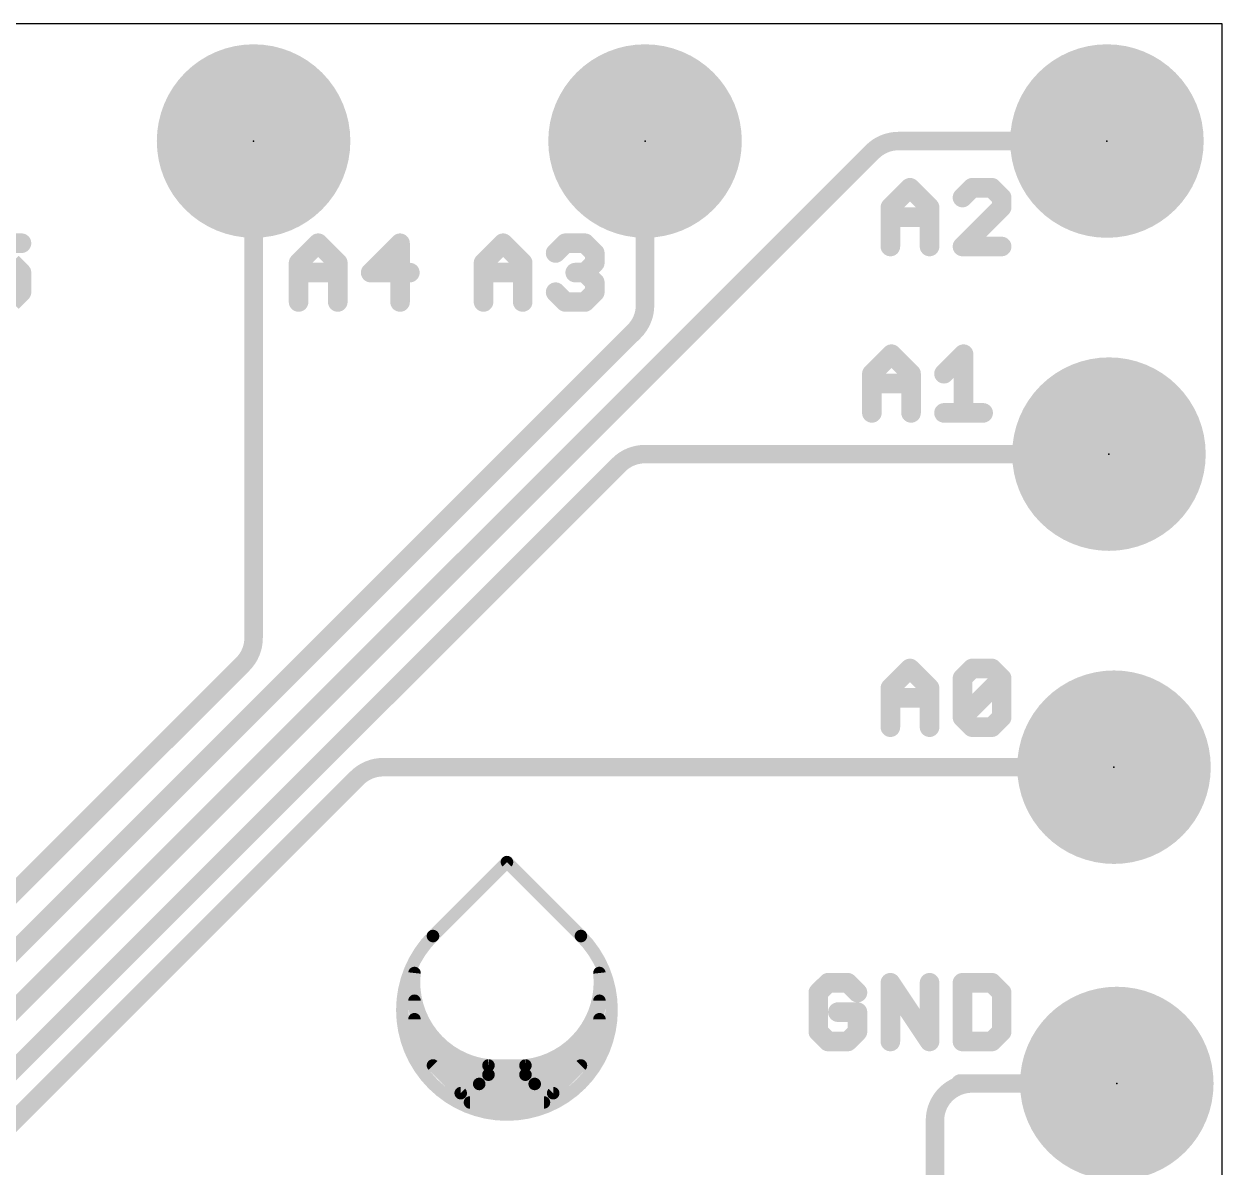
# Model space of a CAD drawing. Extents: x 0 to 100, y 4 to 80.
# Drawn here: x 61.13 to 100, y 42.9 to 80 of the extents above; entities that cross this region are included whole.
import ezdxf

# ---------------------------------------------------------------- set-up
doc = ezdxf.new("R2010")
doc.units = 0
for name, color, linetype in [('1', 14, 'CONTINUOUS'), ('20', 178, 'CONTINUOUS'), ('23', 178, 'CONTINUOUS')]:
    doc.layers.add(name, color=color, linetype=linetype)

# ---------------------------------------------------------------- blocks, each defined once
blk = doc.blocks.new('RECT')
blk.add_solid([(-0.5, -0.5), (0.5, -0.5), (-0.5, 0.5), (0.5, 0.5)])

msp = doc.modelspace()

# ---------------------------------------------------------------- linework, layer by layer
at = {"layer": '1'}
for points, const_width in [([(68.58, 73.3602, 1), (68.58, 79.0398, 1), (68.58, 73.3602)], 0.6), ([(81.28, 73.3602, 1), (81.28, 79.0398, 1), (81.28, 73.3602)], 0.6), ([(96.2653, 73.3602, 1), (96.2653, 79.0398, 1), (96.2653, 73.3602)], 0.6), ([(68.58, 73.4797, 1), (68.58, 78.9203, 1), (68.58, 73.4797)], 0.6), ([(68.58, 73.6544, 1), (68.58, 78.7456, 1), (68.58, 73.6544)], 0.6), ([(68.58, 73.7917, 1), (68.58, 78.6083, 1), (68.58, 73.7917)], 0.6), ([(81.28, 73.4797, 1), (81.28, 78.9203, 1), (81.28, 73.4797)], 0.6), ([(81.28, 73.6544, 1), (81.28, 78.7456, 1), (81.28, 73.6544)], 0.6), ([(81.28, 73.7917, 1), (81.28, 78.6083, 1), (81.28, 73.7917)], 0.6), ([(96.2653, 73.4797, 1), (96.2653, 78.9203, 1), (96.2653, 73.4797)], 0.6), ([(96.2653, 73.6544, 1), (96.2653, 78.7456, 1), (96.2653, 73.6544)], 0.6), ([(96.2653, 73.7917, 1), (96.2653, 78.6083, 1), (96.2653, 73.7917)], 0.6), ([(68.58, 73.9373, 1), (68.58, 78.4627, 1), (68.58, 73.9373)], 0.6), ([(68.58, 74.074, 1), (68.58, 78.326, 1), (68.58, 74.074)], 0.6), ([(81.28, 73.9373, 1), (81.28, 78.4627, 1), (81.28, 73.9373)], 0.6), ([(81.28, 74.074, 1), (81.28, 78.326, 1), (81.28, 74.074)], 0.6), ([(96.2653, 73.9373, 1), (96.2653, 78.4627, 1), (96.2653, 73.9373)], 0.6), ([(96.2653, 74.074, 1), (96.2653, 78.326, 1), (96.2653, 74.074)], 0.6), ([(68.58, 74.3132, 1), (68.58, 78.0868, 1), (68.58, 74.3132)], 0.6), ([(68.58, 74.4795, 1), (68.58, 77.9205, 1), (68.58, 74.4795)], 0.6), ([(81.28, 74.3132, 1), (81.28, 78.0868, 1), (81.28, 74.3132)], 0.6), ([(81.28, 74.4795, 1), (81.28, 77.9205, 1), (81.28, 74.4795)], 0.6), ([(96.2653, 74.3132, 1), (96.2653, 78.0868, 1), (96.2653, 74.3132)], 0.6), ([(96.2653, 74.4795, 1), (96.2653, 77.9205, 1), (96.2653, 74.4795)], 0.6), ([(68.58, 74.7578, 1), (68.58, 77.6422, 1), (68.58, 74.7578)], 0.6), ([(81.28, 74.7578, 1), (81.28, 77.6422, 1), (81.28, 74.7578)], 0.6), ([(96.2653, 74.7578, 1), (96.2653, 77.6422, 1), (96.2653, 74.7578)], 0.6), ([(68.58, 75.0338, 1), (68.58, 77.3662, 1), (68.58, 75.0338)], 0.6), ([(68.58, 75.2, 1), (68.58, 77.2, 1), (68.58, 75.2)], 0.6), ([(81.28, 75.0338, 1), (81.28, 77.3662, 1), (81.28, 75.0338)], 0.6), ([(81.28, 75.2, 1), (81.28, 77.2, 1), (81.28, 75.2)], 0.6), ([(96.2653, 75.0338, 1), (96.2653, 77.3662, 1), (96.2653, 75.0338)], 0.6), ([(96.2653, 75.2, 1), (96.2653, 77.2, 1), (96.2653, 75.2)], 0.6), ([(68.58, 75.4789, 1), (68.58, 76.9211, 1), (68.58, 75.4789)], 0.6), ([(81.28, 75.4789, 1), (81.28, 76.9211, 1), (81.28, 75.4789)], 0.6), ([(96.2653, 75.4789, 1), (96.2653, 76.9211, 1), (96.2653, 75.4789)], 0.6), ([(68.58, 75.7528, 1), (68.58, 76.6472, 1), (68.58, 75.7528)], 0.6), ([(81.28, 75.7528, 1), (81.28, 76.6472, 1), (81.28, 75.7528)], 0.6), ([(96.2653, 75.7528, 1), (96.2653, 76.6472, 1), (96.2653, 75.7528)], 0.6), ([(68.73, 76.2, 1), (68.43, 76.2)], 0.3), ([(81.43, 76.2, 1), (81.13, 76.2)], 0.3), ([(89.5023, 76.2, 0.1989), (88.6538, 75.8485)], 0.6), ([(89.5023, 76.35, 1), (89.5023, 76.05)], 0.3), ([(89.5023, 76.05, 1), (89.5023, 76.35)], 0.3), ([(91.1853, 76.35, 1), (91.1853, 76.05)], 0.3), ([(92.4553, 76.05, 1), (92.4553, 76.35)], 0.3), ([(96.2653, 76.05, 1), (96.2653, 76.35)], 0.3), ([(88.5477, 75.9546, 1), (88.7598, 75.7425)], 0.3), ([(88.7598, 75.7425, 1), (88.5477, 75.9546)], 0.3), ([(89.9877, 74.7964, 1), (89.7632, 74.5719)], 0.3175), ([(89.9877, 74.5719, 1), (89.7632, 74.7964)], 0.3175), ([(91.4664, 74.4786, 1), (91.691, 74.2541)], 0.3175), ([(91.8965, 74.8429, 1), (91.8965, 74.5254)], 0.3175), ([(92.0087, 74.5719, 1), (91.7842, 74.7964)], 0.3175), ([(92.6443, 74.7964, 1), (92.4198, 74.5719)], 0.3175), ([(92.532, 74.5254, 1), (92.532, 74.8429)], 0.3175), ([(93.0085, 74.3664, 1), (92.691, 74.3664)], 0.3175), ([(92.7375, 74.2541, 1), (92.962, 74.4786)], 0.3175), ([(89.3987, 74.0486, 1), (89.0812, 74.0486)], 0.3175), ([(89.1276, 74.1608, 1), (89.3522, 73.9363)], 0.3175), ([(90.6697, 74.0486, 1), (90.3522, 74.0486)], 0.3175), ([(90.3987, 73.9363, 1), (90.6232, 74.1608)], 0.3175), ([(92.962, 73.9363, 1), (92.7375, 74.1608)], 0.3175), ([(89.2399, 73.8896, 1), (89.2399, 73.5721)], 0.3175), ([(90.511, 73.5721, 1), (90.511, 73.8896)], 0.3175), ([(92.691, 74.0486, 1), (93.0085, 74.0486)], 0.3175), ([(61.0498, 72.7254, 1), (61.0498, 73.0429)], 0.3175), ([(70.7877, 72.9964, 1), (70.5632, 72.7719)], 0.3175), ([(70.7877, 72.7719, 1), (70.5632, 72.9964)], 0.3175), ([(73.4908, 72.8841, 1), (73.1733, 72.8841)], 0.3175), ([(73.4443, 72.7719, 1), (73.2198, 72.9964)], 0.3175), ([(76.7877, 72.9964, 1), (76.5632, 72.7719)], 0.3175), ([(76.7877, 72.7719, 1), (76.5632, 72.9964)], 0.3175), ([(78.6965, 73.0429, 1), (78.6965, 72.7254)], 0.3175), ([(78.8087, 72.7719, 1), (78.5842, 72.9964)], 0.3175), ([(79.4443, 72.9964, 1), (79.2198, 72.7719)], 0.3175), ([(79.332, 72.7254, 1), (79.332, 73.0429)], 0.3175), ([(91.5787, 72.9363, 1), (91.5787, 72.6188)], 0.3175), ([(92.8498, 72.6188, 1), (92.8498, 72.9363)], 0.3175), ([(68.73, 72.39, 1), (68.43, 72.39)], 0.3), ([(78.2664, 72.6786, 1), (78.491, 72.4541)], 0.3175), ([(79.8085, 72.5664, 1), (79.491, 72.5664)], 0.3175), ([(79.5375, 72.4541, 1), (79.762, 72.6786)], 0.3175), ([(81.43, 72.39, 1), (81.13, 72.39)], 0.3), ([(89.0812, 72.7775, 1), (89.3987, 72.7775)], 0.3175), ([(90.3522, 72.7775, 1), (90.6697, 72.7775)], 0.3175), ([(91.4664, 72.8898, 1), (91.691, 72.6652)], 0.3175), ([(69.9276, 72.3608, 1), (70.1522, 72.1363)], 0.3175), ([(70.1987, 72.2486, 1), (69.8812, 72.2486)], 0.3175), ([(71.4697, 72.2486, 1), (71.1522, 72.2486)], 0.3175), ([(71.1987, 72.1363, 1), (71.4232, 72.3608)], 0.3175), ([(75.9276, 72.3608, 1), (76.1522, 72.1363)], 0.3175), ([(76.1987, 72.2486, 1), (75.8812, 72.2486)], 0.3175), ([(77.4697, 72.2486, 1), (77.1522, 72.2486)], 0.3175), ([(77.1987, 72.1363, 1), (77.4232, 72.3608)], 0.3175), ([(79.491, 72.2486, 1), (79.8085, 72.2486)], 0.3175), ([(79.762, 72.1363, 1), (79.5375, 72.3608)], 0.3175), ([(61.2085, 71.9308, 1), (60.891, 71.9308)], 0.3175), ([(60.9375, 71.8186, 1), (61.162, 72.0431)], 0.3175), ([(70.0399, 72.0896, 1), (70.0399, 71.7721)], 0.3175), ([(71.311, 71.7721, 1), (71.311, 72.0896)], 0.3175), ([(72.3787, 72.0896, 1), (72.3787, 71.7721)], 0.3175), ([(72.2664, 72.0431, 1), (72.491, 71.8186)], 0.3175), ([(73.6498, 71.7721, 1), (73.6498, 72.0896)], 0.3175), ([(76.0399, 72.0896, 1), (76.0399, 71.7721)], 0.3175), ([(77.311, 71.7721, 1), (77.311, 72.0896)], 0.3175), ([(79.0142, 72.0896, 1), (79.0142, 71.7721)], 0.3175), ([(79.4443, 72.0431, 1), (79.2198, 71.8186)], 0.3175), ([(79.2198, 72.0431, 1), (79.4443, 71.8186)], 0.3175), ([(79.332, 71.7721, 1), (79.332, 72.0896)], 0.3175), ([(79.8085, 71.613, 1), (79.491, 71.613)], 0.3175), ([(61.162, 71.183, 1), (60.9375, 71.4075)], 0.3175), ([(78.491, 71.4075, 1), (78.2664, 71.183)], 0.3175), ([(79.5375, 71.5008, 1), (79.762, 71.7253)], 0.3175), ([(79.762, 71.183, 1), (79.5375, 71.4075)], 0.3175), ([(60.891, 71.2953, 1), (61.2085, 71.2953)], 0.3175), ([(68.43, 71.12, 1), (68.73, 71.12)], 0.3), ([(69.8812, 70.9775, 1), (70.1987, 70.9775)], 0.3175), ([(71.1522, 70.9775, 1), (71.4697, 70.9775)], 0.3175), ([(73.1733, 70.9775, 1), (73.4908, 70.9775)], 0.3175), ([(75.8812, 70.9775, 1), (76.1987, 70.9775)], 0.3175), ([(77.1522, 70.9775, 1), (77.4697, 70.9775)], 0.3175), ([(78.6965, 71.1363, 1), (78.6965, 70.8188)], 0.3175), ([(78.5842, 70.8652, 1), (78.8087, 71.0898)], 0.3175), ([(79.2198, 71.0898, 1), (79.4443, 70.8652)], 0.3175), ([(79.332, 70.8188, 1), (79.332, 71.1363)], 0.3175), ([(79.491, 71.2953, 1), (79.8085, 71.2953)], 0.3175), ([(80.9285, 70.0228, 0.1989), (81.28, 70.8713)], 0.6), ([(81.13, 71.12, 1), (81.43, 71.12)], 0.3), ([(81.43, 70.8713, 1), (81.13, 70.8713)], 0.3), ([(81.13, 70.8713, 1), (81.43, 70.8713)], 0.3), ([(80.8225, 70.1288, 1), (81.0346, 69.9167)], 0.3), ([(81.0346, 69.9167, 1), (80.8225, 70.1288)], 0.3), ([(89.3877, 69.3964, 1), (89.1632, 69.1719)], 0.3175), ([(89.3877, 69.1719, 1), (89.1632, 69.3964)], 0.3175), ([(91.773, 69.2841, 1), (91.4555, 69.2841)], 0.3175), ([(91.7265, 69.1719, 1), (91.502, 69.3964)], 0.3175), ([(88.5276, 68.7608, 1), (88.7522, 68.5363)], 0.3175), ([(88.7987, 68.6486, 1), (88.4812, 68.6486)], 0.3175), ([(90.0697, 68.6486, 1), (89.7522, 68.6486)], 0.3175), ([(89.7987, 68.5363, 1), (90.0232, 68.7608)], 0.3175), ([(90.8664, 68.7608, 1), (91.091, 68.5363)], 0.3175), ([(96.3308, 63.2002, 1), (96.3308, 68.8798, 1), (96.3308, 63.2002)], 0.6), ([(96.3308, 63.3197, 1), (96.3308, 68.7603, 1), (96.3308, 63.3197)], 0.6), ([(96.3308, 63.4944, 1), (96.3308, 68.5856, 1), (96.3308, 63.4944)], 0.6), ([(88.6399, 68.4896, 1), (88.6399, 68.1721)], 0.3175), ([(89.911, 68.1721, 1), (89.911, 68.4896)], 0.3175), ([(96.3308, 63.6317, 1), (96.3308, 68.4483, 1), (96.3308, 63.6317)], 0.6), ([(96.3308, 63.7773, 1), (96.3308, 68.3027, 1), (96.3308, 63.7773)], 0.6), ([(96.3308, 63.914, 1), (96.3308, 68.166, 1), (96.3308, 63.914)], 0.6), ([(96.3308, 64.1532, 1), (96.3308, 67.9268, 1), (96.3308, 64.1532)], 0.6), ([(96.3308, 64.3195, 1), (96.3308, 67.7605, 1), (96.3308, 64.3195)], 0.6), ([(90.9787, 67.5362, 1), (90.9787, 67.2188)], 0.3175), ([(92.2498, 67.2188, 1), (92.2498, 67.5362)], 0.3175), ([(96.3308, 64.5978, 1), (96.3308, 67.4822, 1), (96.3308, 64.5978)], 0.6), ([(88.4812, 67.3775, 1), (88.7987, 67.3775)], 0.3175), ([(89.7522, 67.3775, 1), (90.0697, 67.3775)], 0.3175), ([(91.4555, 67.3775, 1), (91.773, 67.3775)], 0.3175), ([(96.3308, 64.8738, 1), (96.3308, 67.2062, 1), (96.3308, 64.8738)], 0.6), ([(96.3308, 65.04, 1), (96.3308, 67.04, 1), (96.3308, 65.04)], 0.6), ([(96.3308, 65.3189, 1), (96.3308, 66.7611, 1), (96.3308, 65.3189)], 0.6), ([(96.3308, 65.5928, 1), (96.3308, 66.4872, 1), (96.3308, 65.5928)], 0.6), ([(81.2746, 66.04, 0.1989), (80.426, 65.6885)], 0.6), ([(81.2746, 66.19, 1), (81.2746, 65.89)], 0.3), ([(81.2746, 65.89, 1), (81.2746, 66.19)], 0.3), ([(91.2508, 66.19, 1), (91.2508, 65.89)], 0.3), ([(92.5208, 65.89, 1), (92.5208, 66.19)], 0.3), ([(96.3308, 65.89, 1), (96.3308, 66.19)], 0.3), ([(80.32, 65.7946, 1), (80.5321, 65.5825)], 0.3), ([(80.5321, 65.5825, 1), (80.32, 65.7946)], 0.3), ([(68.2285, 59.2223, 0.1989), (68.58, 60.0708)], 0.6), ([(68.73, 60.0708, 1), (68.43, 60.0708)], 0.3), ([(68.43, 60.0708, 1), (68.73, 60.0708)], 0.3), ([(68.1225, 59.3283, 1), (68.3346, 59.1162)], 0.3), ([(68.3346, 59.1162, 1), (68.1225, 59.3283)], 0.3), ([(89.9877, 59.1964, 1), (89.7632, 58.9719)], 0.3175), ([(89.9877, 58.9719, 1), (89.7632, 59.1964)], 0.3175), ([(91.7374, 58.7664, 1), (91.42, 58.7664)], 0.3175), ([(91.8965, 59.2429, 1), (91.8965, 58.9254)], 0.3175), ([(92.0087, 58.9719, 1), (91.7842, 59.1964)], 0.3175), ([(92.6443, 59.1964, 1), (92.4198, 58.9719)], 0.3175), ([(92.532, 58.9254, 1), (92.532, 59.2429)], 0.3175), ([(93.0085, 58.7664, 1), (92.691, 58.7664)], 0.3175), ([(92.962, 58.6541, 1), (92.7375, 58.8786)], 0.3175), ([(89.3987, 58.4486, 1), (89.0812, 58.4486)], 0.3175), ([(89.1276, 58.5608, 1), (89.3522, 58.3363)], 0.3175), ([(90.6697, 58.4486, 1), (90.3522, 58.4486)], 0.3175), ([(90.3987, 58.3363, 1), (90.6232, 58.5608)], 0.3175), ([(91.4664, 58.8786, 1), (91.691, 58.6541)], 0.3175), ([(92.7375, 58.6541, 1), (92.962, 58.8786)], 0.3175), ([(96.4945, 53.0402, 1), (96.4945, 58.7198, 1), (96.4945, 53.0402)], 0.6), ([(96.4945, 53.1597, 1), (96.4945, 58.6003, 1), (96.4945, 53.1597)], 0.6), ([(96.4945, 53.3344, 1), (96.4945, 58.4256, 1), (96.4945, 53.3344)], 0.6), ([(89.2399, 58.2896, 1), (89.2399, 57.9721)], 0.3175), ([(90.511, 57.9721, 1), (90.511, 58.2896)], 0.3175), ([(96.4945, 53.4717, 1), (96.4945, 58.2883, 1), (96.4945, 53.4717)], 0.6), ([(96.4945, 53.6173, 1), (96.4945, 58.1427, 1), (96.4945, 53.6173)], 0.6), ([(96.4945, 53.754, 1), (96.4945, 58.006, 1), (96.4945, 53.754)], 0.6), ([(96.4945, 53.9932, 1), (96.4945, 57.7668, 1), (96.4945, 53.9932)], 0.6), ([(91.691, 57.6075, 1), (91.4664, 57.383)], 0.3175), ([(91.4664, 57.6075, 1), (91.691, 57.383)], 0.3175), ([(91.42, 57.4953, 1), (91.7374, 57.4953)], 0.3175), ([(92.691, 57.4953, 1), (93.0085, 57.4953)], 0.3175), ([(92.962, 57.383, 1), (92.7375, 57.6075)], 0.3175), ([(96.4945, 54.1595, 1), (96.4945, 57.6005, 1), (96.4945, 54.1595)], 0.6), ([(96.4945, 54.4378, 1), (96.4945, 57.3222, 1), (96.4945, 54.4378)], 0.6), ([(89.0812, 57.1775, 1), (89.3987, 57.1775)], 0.3175), ([(90.3522, 57.1775, 1), (90.6697, 57.1775)], 0.3175), ([(91.8965, 57.3362, 1), (91.8965, 57.0188)], 0.3175), ([(91.7842, 57.0652, 1), (92.0087, 57.2898)], 0.3175), ([(92.4198, 57.2898, 1), (92.6443, 57.0652)], 0.3175), ([(92.532, 57.0188, 1), (92.532, 57.3362)], 0.3175), ([(96.4945, 54.7138, 1), (96.4945, 57.0462, 1), (96.4945, 54.7138)], 0.6), ([(96.4945, 54.88, 1), (96.4945, 56.88, 1), (96.4945, 54.88)], 0.6), ([(96.4945, 55.1589, 1), (96.4945, 56.6011, 1), (96.4945, 55.1589)], 0.6), ([(96.4945, 55.4328, 1), (96.4945, 56.3272, 1), (96.4945, 55.4328)], 0.6), ([(72.7848, 55.88, 0.1989), (71.9363, 55.5285)], 0.6), ([(72.7848, 56.03, 1), (72.7848, 55.73)], 0.3), ([(72.7848, 55.73, 1), (72.7848, 56.03)], 0.3), ([(91.4145, 56.03, 1), (91.4145, 55.73)], 0.3), ([(92.6845, 55.73, 1), (92.6845, 56.03)], 0.3), ([(96.4945, 55.73, 1), (96.4945, 56.03)], 0.3), ([(71.8302, 55.6346, 1), (72.0423, 55.4225)], 0.3), ([(72.0423, 55.4225, 1), (71.8302, 55.6346)], 0.3), ([(76.8718, 52.8718, 1), (76.7282, 52.7282)], 0.2032), ([(76.8718, 52.7282, 1), (76.7282, 52.8718)], 0.2032), ([(74.4, 50.4, 2.4142), (79.2, 50.4)], 0.4064), ([(74.3282, 50.4718, 1), (74.4718, 50.3282)], 0.2032), ([(74.4718, 50.3282, 1), (74.3282, 50.4718)], 0.2032), ([(79.2718, 50.4718, 1), (79.1282, 50.3282)], 0.2032), ([(79.1282, 50.3282, 1), (79.2718, 50.4718)], 0.2032), ([(73.8, 49.2, 0.4142), (76.2, 46.2)], 0.4064), ([(73.901, 49.1888, 1), (73.699, 49.2112)], 0.2032), ([(77.4, 46.2, 0.4142), (79.8, 49.2)], 0.4064), ([(79.901, 49.2112, 1), (79.699, 49.1888)], 0.2032), ([(87.2189, 49.0429, 1), (87.2189, 48.7254)], 0.3175), ([(87.3311, 48.7719, 1), (87.1066, 48.9964)], 0.3175), ([(87.9667, 48.9964, 1), (87.7422, 48.7719)], 0.3175), ([(87.8544, 48.7254, 1), (87.8544, 49.0429)], 0.3175), ([(89.372, 48.9722, 1), (89.1078, 48.7961)], 0.3175), ([(89.3987, 48.8841, 1), (89.0812, 48.8841)], 0.3175), ([(90.6697, 48.8841, 1), (90.3522, 48.8841)], 0.3175), ([(91.5787, 49.0429, 1), (91.5787, 48.7254)], 0.3175), ([(91.7374, 48.8841, 1), (91.4199, 48.8841)], 0.3175), ([(92.6443, 48.9964, 1), (92.4198, 48.7719)], 0.3175), ([(92.532, 48.7254, 1), (92.532, 49.0429)], 0.3175), ([(86.7888, 48.6786, 1), (87.0134, 48.4541)], 0.3175), ([(87.0599, 48.5664, 1), (86.7424, 48.5664)], 0.3175), ([(88.0599, 48.4541, 1), (88.2844, 48.6786)], 0.3175), ([(93.0085, 48.5664, 1), (92.691, 48.5664)], 0.3175), ([(92.7375, 48.4541, 1), (92.962, 48.6786)], 0.3175), ([(96.5855, 42.7747, 1), (96.5855, 48.4543, 1), (96.5855, 42.7747)], 0.6), ([(96.5855, 42.8942, 1), (96.5855, 48.3348, 1), (96.5855, 42.8942)], 0.6), ([(73.8, 48.3, 0.4142), (76.2, 45.9)], 0.4064), ([(73.9016, 48.3, 1), (73.6984, 48.3)], 0.2032), ([(77.4, 45.9, 0.4142), (79.8, 48.3)], 0.4064), ([(79.9016, 48.3, 1), (79.6984, 48.3)], 0.2032), ([(87.5366, 48.0896, 1), (87.5366, 47.7721)], 0.3175), ([(88.3309, 47.9308, 1), (88.0134, 47.9308)], 0.3175), ([(88.1722, 47.7721, 1), (88.1722, 48.0896)], 0.3175), ([(96.5855, 43.0689, 1), (96.5855, 48.1601, 1), (96.5855, 43.0689)], 0.6), ([(96.5855, 43.2062, 1), (96.5855, 48.0228, 1), (96.5855, 43.2062)], 0.6), ([(73.8, 47.7, 0.4142), (75.9, 45.6)], 0.4064), ([(73.9016, 47.7, 1), (73.6984, 47.7)], 0.2032), ([(77.7, 45.6, 0.4142), (79.8, 47.7)], 0.4064), ([(79.9016, 47.7, 1), (79.6984, 47.7)], 0.2032), ([(96.5855, 43.3518, 1), (96.5855, 47.8772, 1), (96.5855, 43.3518)], 0.6), ([(96.5855, 43.4885, 1), (96.5855, 47.7405, 1), (96.5855, 43.4885)], 0.6), ([(87.0134, 47.4075, 1), (86.7888, 47.183)], 0.3175), ([(86.7424, 47.2953, 1), (87.0599, 47.2953)], 0.3175), ([(88.0134, 47.2953, 1), (88.3309, 47.2953)], 0.3175), ([(88.2844, 47.183, 1), (88.0599, 47.4075)], 0.3175), ([(92.691, 47.2953, 1), (93.0085, 47.2953)], 0.3175), ([(92.962, 47.183, 1), (92.7375, 47.4075)], 0.3175), ([(96.5855, 43.7277, 1), (96.5855, 47.5013, 1), (96.5855, 43.7277)], 0.6), ([(96.5855, 43.894, 1), (96.5855, 47.335, 1), (96.5855, 43.894)], 0.6), ([(87.2189, 47.1362, 1), (87.2189, 46.8188)], 0.3175), ([(87.1066, 46.8652, 1), (87.3311, 47.0898)], 0.3175), ([(87.7422, 47.0898, 1), (87.9667, 46.8652)], 0.3175), ([(87.8544, 46.8188, 1), (87.8544, 47.1362)], 0.3175), ([(89.0812, 46.9775, 1), (89.3987, 46.9775)], 0.3175), ([(90.3522, 46.9775, 1), (90.6697, 46.9775)], 0.3175), ([(90.3789, 46.8894, 1), (90.6431, 47.0656)], 0.3175), ([(91.4199, 46.9775, 1), (91.7374, 46.9775)], 0.3175), ([(91.5787, 47.1362, 1), (91.5787, 46.8188)], 0.3175), ([(92.4198, 47.0898, 1), (92.6443, 46.8652)], 0.3175), ([(92.532, 46.8188, 1), (92.532, 47.1362)], 0.3175), ([(96.5855, 44.1723, 1), (96.5855, 47.0567, 1), (96.5855, 44.1723)], 0.6), ([(96.5855, 44.4483, 1), (96.5855, 46.7807, 1), (96.5855, 44.4483)], 0.6), ([(96.5855, 44.6145, 1), (96.5855, 46.6145, 1), (96.5855, 44.6145)], 0.6), ([(74.4718, 46.2718, 1), (74.3282, 46.1282)], 0.2032), ([(76.2, 46.3016, 1), (76.2, 46.0984)], 0.2032), ([(76.1888, 46.099, 1), (76.2112, 46.301)], 0.2032), ([(77.3888, 46.301, 1), (77.4112, 46.099)], 0.2032), ([(77.4, 46.0984, 1), (77.4, 46.3016)], 0.2032), ([(79.2718, 46.1282, 1), (79.1282, 46.2718)], 0.2032), ([(96.5855, 44.8934, 1), (96.5855, 46.3356, 1), (96.5855, 44.8934)], 0.6), ([(96.5855, 45.1673, 1), (96.5855, 46.0617, 1), (96.5855, 45.1673)], 0.6), ([(76.2, 46.0016, 1), (76.2, 45.7984)], 0.2032), ([(76.2, 45.7984, 1), (76.2, 46.0016)], 0.2032), ([(77.4, 46.0016, 1), (77.4, 45.7984)], 0.2032), ([(77.4, 45.7984, 1), (77.4, 46.0016)], 0.2032), ([(91.8868, 45.6145, 0.4142), (90.6868, 44.4145)], 0.6), ([(91.5055, 45.7645, 1), (91.5055, 45.4645)], 0.3), ([(91.8868, 45.7645, 1), (91.8868, 45.4645)], 0.3), ([(91.8868, 45.4645, 1), (91.8868, 45.7645)], 0.3), ([(92.7755, 45.4645, 1), (92.7755, 45.7645)], 0.3), ([(96.5855, 45.4645, 1), (96.5855, 45.7645)], 0.3), ([(75.3, 45.4016, 1), (75.3, 45.1984)], 0.2032), ([(75.9, 45.7016, 1), (75.9, 45.4984)], 0.2032), ([(75.9, 45.4984, 1), (75.9, 45.7016)], 0.2032), ([(77.7, 45.7016, 1), (77.7, 45.4984)], 0.2032), ([(77.7, 45.4984, 1), (77.7, 45.7016)], 0.2032), ([(78.3, 45.1984, 1), (78.3, 45.4016)], 0.2032), ([(75.2282, 45.2282, 1), (75.3718, 45.3718)], 0.2032), ([(75.6, 45.1016, 1), (75.6, 44.8984)], 0.2032), ([(78, 44.8984, 1), (78, 45.1016)], 0.2032), ([(78.2282, 45.3718, 1), (78.3718, 45.2282)], 0.2032), ([(90.8368, 44.4145, 1), (90.5367, 44.4145)], 0.3), ([(90.5367, 44.4145, 1), (90.8368, 44.4145)], 0.3)]:
    msp.add_lwpolyline(points, format="xyb", dxfattribs=dict(at, const_width=const_width))
for points, const_width in [([(68.58, 76.2), (68.58, 71.12)], 0.6), ([(81.28, 76.2), (81.28, 71.12)], 0.6), ([(89.5023, 76.2), (92.4553, 76.2)], 0.6), ([(96.2653, 76.2), (91.1853, 76.2)], 0.6), ([(59.3342, 46.529), (88.6538, 75.8485)], 0.6), ([(89.2399, 74.0486), (89.8754, 74.6841)], 0.635), ([(89.8754, 74.6841), (90.511, 74.0486)], 0.635), ([(91.8965, 74.6841), (91.5787, 74.3664)], 0.635), ([(92.532, 74.6841), (91.8965, 74.6841)], 0.635), ([(92.8498, 74.3664), (92.532, 74.6841)], 0.635), ([(92.8498, 74.0486), (92.8498, 74.3664)], 0.635), ([(89.2399, 72.7775), (89.2399, 74.0486)], 0.635), ([(90.511, 74.0486), (90.511, 72.7775)], 0.635), ([(91.5787, 72.7775), (92.8498, 74.0486)], 0.635), ([(89.2399, 73.7308), (90.511, 73.7308)], 0.635), ([(61.0498, 72.8841), (59.7787, 72.8841)], 0.635), ([(70.0399, 72.2486), (70.6754, 72.8841)], 0.635), ([(70.6754, 72.8841), (71.311, 72.2486)], 0.635), ([(73.332, 72.8841), (72.3787, 71.9308)], 0.635), ([(73.332, 70.9775), (73.332, 72.8841)], 0.635), ([(76.0399, 72.2486), (76.6754, 72.8841)], 0.635), ([(76.6754, 72.8841), (77.311, 72.2486)], 0.635), ([(78.3787, 72.5664), (78.6965, 72.8841)], 0.635), ([(78.6965, 72.8841), (79.332, 72.8841)], 0.635), ([(79.332, 72.8841), (79.6498, 72.5664)], 0.635), ([(92.8498, 72.7775), (91.5787, 72.7775)], 0.635), ([(68.58, 60.0708), (68.58, 72.39)], 0.6), ([(79.6498, 72.5664), (79.6498, 72.2486)], 0.635), ([(81.28, 70.8713), (81.28, 72.39)], 0.6), ([(60.732, 72.2486), (61.0498, 71.9308)], 0.635), ([(70.0399, 70.9775), (70.0399, 72.2486)], 0.635), ([(71.311, 72.2486), (71.311, 70.9775)], 0.635), ([(76.0399, 70.9775), (76.0399, 72.2486)], 0.635), ([(77.311, 72.2486), (77.311, 70.9775)], 0.635), ([(79.6498, 72.2486), (79.332, 71.9308)], 0.635), ([(61.0498, 71.9308), (61.0498, 71.2953)], 0.635), ([(70.0399, 71.9308), (71.311, 71.9308)], 0.635), ([(72.3787, 71.9308), (73.6498, 71.9308)], 0.635), ([(76.0399, 71.9308), (77.311, 71.9308)], 0.635), ([(79.332, 71.9308), (79.0142, 71.9308)], 0.635), ([(79.332, 71.9308), (79.6498, 71.613)], 0.635), ([(79.6498, 71.613), (79.6498, 71.2953)], 0.635), ([(61.0498, 71.2953), (60.732, 70.9775)], 0.635), ([(78.6965, 70.9775), (78.3787, 71.2953)], 0.635), ([(79.6498, 71.2953), (79.332, 70.9775)], 0.635), ([(79.332, 70.9775), (78.6965, 70.9775)], 0.635), ([(58.5155, 47.6097), (80.9285, 70.0228)], 0.6), ([(88.6399, 68.6486), (89.2754, 69.2841)], 0.635), ([(89.2754, 69.2841), (89.911, 68.6486)], 0.635), ([(90.9787, 68.6486), (91.6142, 69.2841)], 0.635), ([(91.6142, 69.2841), (91.6142, 67.3775)], 0.635), ([(88.6399, 67.3775), (88.6399, 68.6486)], 0.635), ([(89.911, 68.6486), (89.911, 67.3775)], 0.635), ([(88.6399, 68.3308), (89.911, 68.3308)], 0.635), ([(90.9787, 67.3775), (92.2498, 67.3775)], 0.635), ([(81.2746, 66.04), (92.5208, 66.04)], 0.6), ([(96.3308, 66.04), (91.2508, 66.04)], 0.6), ([(57.259, 42.5215), (80.426, 65.6885)], 0.6), ([(57.8932, 48.887), (68.2285, 59.2223)], 0.6), ([(89.2399, 58.4486), (89.8754, 59.0841)], 0.635), ([(89.8754, 59.0841), (90.511, 58.4486)], 0.635), ([(91.5787, 58.7664), (91.8965, 59.0841)], 0.635), ([(91.5787, 57.4953), (91.5787, 58.7664)], 0.635), ([(91.5787, 57.4953), (92.8498, 58.7664)], 0.635), ([(91.8965, 59.0841), (92.532, 59.0841)], 0.635), ([(92.532, 59.0841), (92.8498, 58.7664)], 0.635), ([(92.8498, 58.7664), (92.8498, 57.4953)], 0.635), ([(89.2399, 57.1775), (89.2399, 58.4486)], 0.635), ([(90.511, 58.4486), (90.511, 57.1775)], 0.635), ([(89.2399, 58.1308), (90.511, 58.1308)], 0.635), ([(91.8965, 57.1775), (91.5787, 57.4953)], 0.635), ([(92.8498, 57.4953), (92.532, 57.1775)], 0.635), ([(92.532, 57.1775), (91.8965, 57.1775)], 0.635), ([(72.7848, 55.88), (92.6845, 55.88)], 0.6), ([(96.4945, 55.88), (91.4145, 55.88)], 0.6), ([(58.1292, 41.7215), (71.9363, 55.5285)], 0.6), ([(74.4, 50.4), (76.8, 52.8)], 0.4064), ([(76.8, 52.8), (79.2, 50.4)], 0.4064), ([(87.2189, 48.8841), (86.9011, 48.5664)], 0.635), ([(87.8544, 48.8841), (87.2189, 48.8841)], 0.635), ([(88.1722, 48.5664), (87.8544, 48.8841)], 0.635), ([(89.2399, 46.9775), (89.2399, 48.8841)], 0.635), ([(89.2399, 48.8841), (90.511, 46.9775)], 0.635), ([(90.511, 46.9775), (90.511, 48.8841)], 0.635), ([(91.5787, 48.8841), (91.5787, 46.9775)], 0.635), ([(92.532, 48.8841), (91.5787, 48.8841)], 0.635), ([(92.8498, 48.5664), (92.532, 48.8841)], 0.635), ([(86.9011, 48.5664), (86.9011, 47.2953)], 0.635), ([(92.8498, 47.2953), (92.8498, 48.5664)], 0.635), ([(88.1722, 47.9308), (87.5366, 47.9308)], 0.635), ([(88.1722, 47.2953), (88.1722, 47.9308)], 0.635), ([(86.9011, 47.2953), (87.2189, 46.9775)], 0.635), ([(87.8544, 46.9775), (88.1722, 47.2953)], 0.635), ([(92.532, 46.9775), (92.8498, 47.2953)], 0.635), ([(87.2189, 46.9775), (87.8544, 46.9775)], 0.635), ([(91.5787, 46.9775), (92.532, 46.9775)], 0.635), ([(75.3, 45.3), (74.4, 46.2)], 0.4064), ([(76.2, 46.2), (77.4, 46.2)], 0.4064), ([(78.3, 45.3), (79.2, 46.2)], 0.4064), ([(76.2, 45.9), (77.4, 45.9)], 0.4064), ([(96.5855, 45.6145), (91.5055, 45.6145)], 0.6), ([(91.8868, 45.6145), (92.7755, 45.6145)], 0.6), ([(78.3, 45.3), (75.3, 45.3)], 0.4064), ([(77.7, 45.6), (75.9, 45.6)], 0.4064), ([(75.6, 45), (78, 45)], 0.4064), ([(90.6868, 36.718), (90.6868, 44.4145)], 0.6)]:
    msp.add_lwpolyline(points, dxfattribs=dict(at, const_width=const_width))
at = {"layer": '20'}
for p, q in [((100, 80), (0, 80)), ((100, 3.81), (100, 80))]:
    msp.add_line(p, q, dxfattribs=at)
at = {"layer": '23'}
for p in [(68.58, 76.2), (81.28, 76.2), (96.2653, 76.2), (96.3308, 66.04), (96.4945, 55.88), (96.5855, 45.6145)]:
    msp.add_point(p, dxfattribs=at)

# ---------------------------------------------------------------- block references
at = {"layer": '1', "xscale": 2, "yscale": 0.6}
for p in [(92.4553, 76.2), (92.5208, 66.04), (92.6845, 55.88), (92.7755, 45.6145)]:
    msp.add_blockref('RECT', p, dxfattribs=at)
at = {"layer": '1', "xscale": 2, "yscale": 0.6, "rotation": 90}
for p in [(68.58, 72.39), (81.28, 72.39)]:
    msp.add_blockref('RECT', p, dxfattribs=at)

doc.saveas('drawing.dxf')
